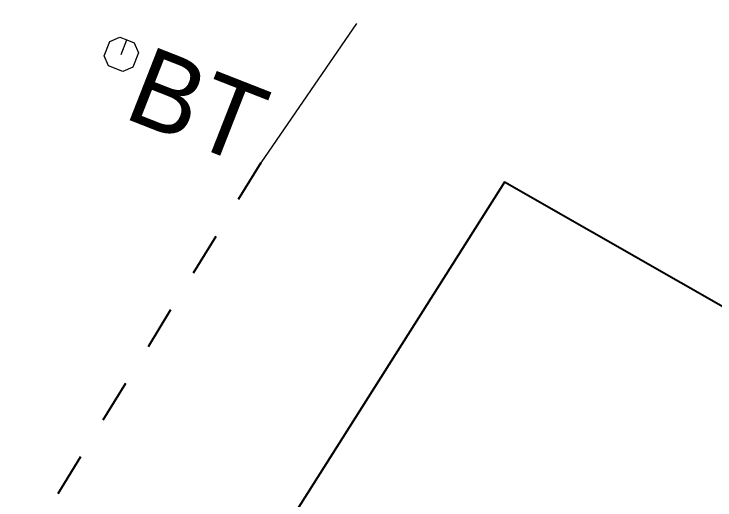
# Model space of a CAD drawing. Extents: x 421500 to 422711, y 436000 to 437000.
# Drawn here: x 421976.62 to 421984.74, y 436495.87 to 436501.5 of the extents above; entities that cross this region are included whole.
import ezdxf
from ezdxf.enums import TextEntityAlignment as Align

# ---------------------------------------------------------------- set-up
doc = ezdxf.new("R2010")
doc.units = 0
doc.linetypes.add('716709-ExBase$0$BLIP', pattern=[1, 0.5, -0.5])
doc.layers.get('0').update_dxf_attribs({"color": 210})
doc.layers.add('716709-ExBase$0$LCCPoint Features', color=8, linetype='Continuous', lineweight=0)
doc.layers.add('716709-ExBase$0$LCCWalls', color=4, linetype='Continuous', lineweight=0)
for name, color, linetype in [('716709-ExBase$0$OS-JoinV', 8, '716709-ExBase$0$BLIP'), ('716709-ExBase$0$OS-LINE_0001_BLG_OUTLINE', 7, 'Continuous'), ('Pr-KerbEdge', 8, 'Continuous')]:
    doc.layers.add(name, color=color, linetype=linetype)
doc.styles.add('716709-ExBase$0$Style-WORKING', font='WORKING.shx')

# ---------------------------------------------------------------- blocks, each defined once
blk = doc.blocks.new('716709-ExBase$0$MSL1')
at = {"color": 0, "linetype": 'ByBlock', "lineweight": -2, "flags": 128}
blk.add_lwpolyline([(0, 0), (0, 1), (0.5, 1), (1, 0.5), (1, -0.5), (0.5, -1), (-0.5, -1), (-1, -0.5), (-1, 0.5), (-0.5, 1), (0, 1)], dxfattribs=at)

msp = doc.modelspace()

# ---------------------------------------------------------------- linework, layer by layer
at = {"layer": '716709-ExBase$0$LCCWalls', "flags": 128}
msp.add_lwpolyline([(421980.5845, 436501.3909), (421979.477, 436499.775)], dxfattribs=at)
msp.add_lwpolyline([(421980.5845, 436501.3909), (421979.477, 436499.775)], dxfattribs=at)
at = {"layer": '716709-ExBase$0$OS-JoinV', "flags": 128}
msp.add_lwpolyline([(421979.477, 436499.775), (421976.97, 436495.69)], dxfattribs=at)
at = {"layer": '716709-ExBase$0$OS-LINE_0001_BLG_OUTLINE', "flags": 128}
msp.add_lwpolyline([(421990.07, 436490.69), (421990.3, 436490.55), (421991.4, 436492.3), (421989.5, 436493.45), (421990.45, 436494.9), (421982.3, 436499.55), (421979.04, 436494.4)], dxfattribs=at)
at = {"layer": 'Pr-KerbEdge'}
msp.add_arc((422086.9238, 436454.9562), 118.125, 133.732121, 133.732121, dxfattribs=at)

# ---------------------------------------------------------------- block references
at = {"layer": '716709-ExBase$0$LCCPoint Features', "xscale": 0.18, "yscale": 0.18, "zscale": 0.18, "rotation": 338.5807557840462}
msp.add_blockref('716709-ExBase$0$MSL1', (421977.8595, 436501.032), dxfattribs=at)
msp.add_blockref('716709-ExBase$0$MSL1', (421977.8595, 436501.032), dxfattribs=at)

# ---------------------------------------------------------------- texts
at = {"layer": '716709-ExBase$0$LCCPoint Features', "style": '716709-ExBase$0$Style-WORKING'}
msp.add_text('BT', height=0.9, rotation=338.58076, dxfattribs=at).set_placement((421978.193, 436501.1429), align=Align.TOP_LEFT)
msp.add_text('BT', height=0.9, rotation=338.58076, dxfattribs=at).set_placement((421978.193, 436501.1429), align=Align.TOP_LEFT)

doc.saveas('drawing.dxf')
